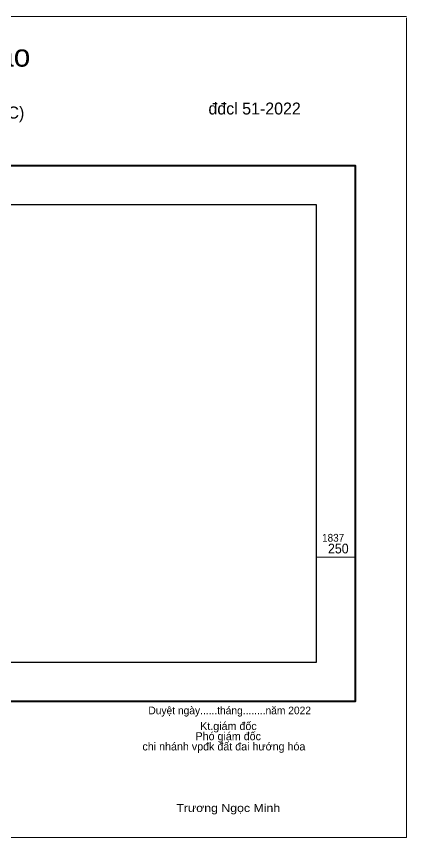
# Model space of a CAD drawing. Header units: metres. Extents: x 535910 to 536254, y 1837194 to 1837390.
# Drawn here: x 536203.6 to 536253.5, y 1837214.1 to 1837319.3 of the extents above; entities that cross this region are included whole.
import ezdxf
from ezdxf.enums import TextEntityAlignment as Align

# ---------------------------------------------------------------- set-up
doc = ezdxf.new("R2010")
doc.units = ezdxf.units.M
doc.header["$LTSCALE"] = 0.33
for name, color, linetype, lineweight in [('11', 7, 'Continuous', 13), ('2', 7, 'Continuous', 25), ('63', 7, 'Continuous', 13)]:
    doc.layers.add(name, color=color, linetype=linetype, lineweight=lineweight)

msp = doc.modelspace()

# ---------------------------------------------------------------- linework, layer by layer
at = {"layer": '11'}
for p, q in [((536105.02, 1837319.27), (536253.52, 1837319.27)), ((536253.53, 1837319.11), (536253.53, 1837214.11)), ((536253.52, 1837214.11), (536105.02, 1837214.11))]:
    msp.add_line(p, q, dxfattribs=at)
at = {"layer": '63'}
msp.add_line((536241.96, 1837250), (536246.96, 1837250), dxfattribs=at)
at = {"layer": '63', "lineweight": 40}
msp.add_lwpolyline([(536110.58, 1837231.53), (536110.58, 1837300.19), (536246.96, 1837300.19), (536246.96, 1837231.53)], close=True, dxfattribs=at)
at = {"layer": '63'}
msp.add_lwpolyline([(536115.58, 1837295.19), (536241.96, 1837295.19), (536241.96, 1837236.53), (536115.58, 1837236.53)], close=True, dxfattribs=at)
at = {"layer": '63', "lineweight": 25}
msp.add_lwpolyline([(536115.58, 1837236.53), (536115.58, 1837295.19), (536241.96, 1837295.19), (536241.96, 1837236.53)], close=True, dxfattribs=at)

# ---------------------------------------------------------------- texts
at = {"layer": '2'}
for s, height, p in [('bản đồ địa chính thị trấn Lao Bảo', 2.86, (536177.155, 1837312.84)), ('Hệ TOẠ độ VN 2000 Khóm Duy Tân, tờ số 30 (839536-4-C)', 1.54, (536177.22, 1837306.19)), ('Duyệt ngày......tháng........năm 2022', 0.98, (536230.87, 1837229.9)), ('Kt.giám đốc', 1.025, (536230.71, 1837227.88)), ('Phó giám đốc', 1.025, (536230.685, 1837226.58)), ('chi nhánh vpđk đất đai hướng hóa', 1.025, (536230.13, 1837225.27))]:
    msp.add_text(s, height=height, dxfattribs=at).set_placement(p, align=Align.CENTER)
msp.add_text(' đđcl 51-2022', height=1.53, dxfattribs=at).set_placement((536239.98, 1837306.71), align=Align.RIGHT)
at = {"layer": '2', "width": 1.15}
msp.add_text('Trương Ngọc Minh', height=1.025, dxfattribs=at).set_placement((536230.685, 1837217.39), align=Align.CENTER)
at = {"layer": '63', "width": 0.95}
for s, height, p in [('1837', 1, (536242.71, 1837252)), ('1837', 1, (536242.71, 1837252)), ('250', 1.25, (536243.46, 1837250.5))]:
    msp.add_text(s, height=height, dxfattribs=at).set_placement(p)

doc.saveas('drawing.dxf')
